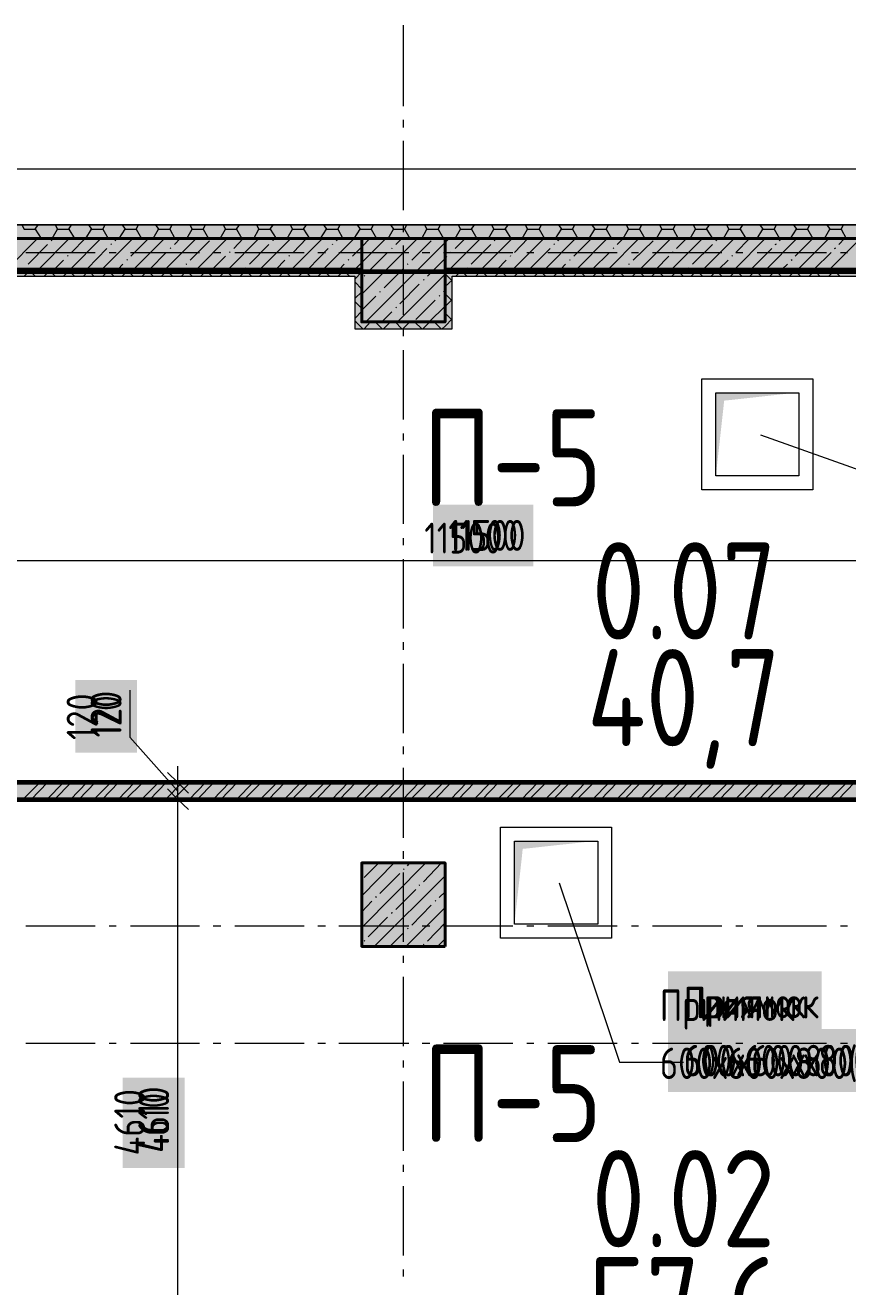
# Model space of a CAD drawing. Header units: millimetres. Extents: x -164500 to 426394, y -23753 to 102118.
# Drawn here: x -136722 to -130789, y 20125 to 29222 of the extents above; entities that cross this region are included whole.
import ezdxf

# ---------------------------------------------------------------- set-up
doc = ezdxf.new("R2010")
doc.units = ezdxf.units.MM
doc.layers.add('192 подвал стенки 0.2м гидроиз', color=6, linetype='Continuous', lineweight=60)
doc.layers.add('PDF _Геометрия', color=7, linetype='Continuous', true_color=0x1f1f1f)
doc.layers.add('PDF _Сплошная заливка', color=7, linetype='Continuous', true_color=0xffffff)
doc.layers.add('PDF _Текст', color=7, linetype='Continuous')
doc.styles.get("Standard").update_dxf_attribs({"font": 'ГОСТ тип А.ttf'})
doc.styles.add('СПДС', font='ГОСТ тип А.ttf', dxfattribs={"width": 0.9})
doc.linetypes.add('зигзаг', pattern='A,0.00254,-5.08,[131,ltypeshp.shx,S=5.08,R=0,X=-5.08,Y=0],-10.16,[131,ltypeshp.shx,S=5.08,R=180,X=5.08,Y=0],-5.08', length=20.32254)

msp = doc.modelspace()

# ---------------------------------------------------------------- hatches: boundary and pattern name
at = {"layer": 'PDF _Сплошная заливка', "linetype": 'зигзаг', "transparency": 33554559}
for points in [[(-131638.242, 26519.699), (-131180.717, 26570.535), (-131739.914, 26570.535), (-131739.914, 25977.447), (-131684.842, 26473.099), (-131680.605, 26515.462)], [(-132820.182, 23317.023), (-132629.546, 23338.205), (-133192.98, 23338.205), (-133192.98, 22745.117), (-133137.908, 23240.769), (-133133.671, 23283.132), (-133091.308, 23287.369), (-132862.545, 23312.787)]]:
    msp.add_hatch(color=7, dxfattribs=at).paths.add_polyline_path(points)
h = msp.add_hatch(color=256, dxfattribs=at)
h.paths.add_polyline_path([(-129401.453, 23638.985), (-129401.453, 23761.839), (-139145.042, 23761.839), (-139145.042, 23638.985)])
h.paths.add_polyline_path([(-127999.223, 23761.839), (-127999.223, 23638.985), (-127639.134, 23638.985), (-127639.134, 23761.839)])

# ---------------------------------------------------------------- linework, layer by layer
at = {"layer": '192 подвал стенки 0.2м гидроиз'}
for points in [[(-129401.453, 23761.839), (-138944.2, 23761.839), (-138944.2, 27445.724), (-127715.388, 27445.724), (-127715.388, 23761.839), (-128016.168, 23761.839)], [(-129731.887, 19046.789), (-139102.679, 19046.789), (-139102.679, 23638.985), (-129401.453, 23638.985)]]:
    msp.add_lwpolyline(points, dxfattribs=at)
at = {"layer": 'PDF _Геометрия', "color": 7, "lineweight": 9}
for points in [[(-133993.649, 28637.87), (-133993.649, 29222.486)], [(-133993.649, 28485.362), (-133993.649, 28540.434)], [(-133993.649, 27888.038), (-133993.649, 28387.926)], [(-117700.672, 24299.855), (-117700.672, 24702.307), (-122085.288, 24702.307), (-122085.288, 28184.582), (-156827.54, 28184.582), (-156827.54, -37.938), (-117700.672, -37.938), (-117700.672, 360.278)], [(-156378.487, 27782.129), (-142445.154, 27782.129), (-156378.487, 27782.129), (-156378.487, 27684.693), (-142445.154, 27684.693), (-122585.176, 27684.693), (-122585.176, 24202.419), (-114027.763, 24202.419), (-114027.763, 24299.855), (-114027.763, 27684.693), (-71189.858, 27684.693), (-71189.858, 24261.728)], [(-133993.649, 27731.293), (-133993.649, 27786.365)], [(-136717.618, 27583.021), (-136217.729, 27583.021)], [(-136116.057, 27583.021), (-136065.221, 27583.021)], [(-135963.549, 27583.021), (-135463.66, 27583.021)], [(-135366.224, 27583.021), (-135311.152, 27583.021)], [(-135209.479, 27583.021), (-134709.591, 27583.021)], [(-134612.155, 27583.021), (-134557.083, 27583.021)], [(-134459.647, 27583.021), (-133955.522, 27583.021)], [(-133993.649, 27133.968), (-133993.649, 27633.857)], [(-133858.086, 27583.021), (-133803.013, 27583.021)], [(-133705.578, 27583.021), (-133205.689, 27583.021)], [(-133104.017, 27583.021), (-133053.181, 27583.021)], [(-132951.508, 27583.021), (-132451.62, 27583.021)], [(-132349.948, 27583.021), (-132299.112, 27583.021)], [(-132197.439, 27583.021), (-131697.551, 27583.021)], [(-131595.879, 27583.021), (-131545.042, 27583.021)], [(-131443.37, 27583.021), (-130943.482, 27583.021)], [(-130841.809, 27583.021), (-130790.973, 27583.021)], [(-134294.429, 27464.403), (-134345.265, 27464.403), (-137446.269, 27464.403), (-137497.105, 27464.403), (-137497.105, 26884.024), (-138094.429, 26884.024), (-138094.429, 27464.403), (-138145.265, 27464.403), (-139098.443, 27464.403), (-139145.042, 27464.403)], [(-139145.042, 23761.839), (-139098.443, 23761.839), (-139098.443, 27413.567), (-138145.265, 27413.567), (-138145.265, 26884.024), (-138145.265, 26833.188), (-137497.105, 26833.188), (-137446.269, 26833.188), (-137446.269, 27413.567), (-134345.265, 27413.567), (-134345.265, 27083.132), (-134345.265, 27032.296), (-133692.869, 27032.296), (-133642.032, 27032.296), (-133642.032, 27413.567), (-130439.357, 27413.567), (-130439.357, 27083.132), (-130439.357, 27032.296), (-129791.196, 27032.296), (-129740.36, 27032.296), (-129740.36, 27413.567), (-127689.97, 27413.567), (-127689.97, 23761.839), (-127639.134, 23761.839)], [(-127639.134, 27464.403), (-127689.97, 27464.403), (-129740.36, 27464.403), (-129791.196, 27464.403), (-129791.196, 27083.132), (-130392.757, 27083.132), (-130392.757, 27464.403), (-130439.357, 27464.403), (-133642.032, 27464.403), (-133692.869, 27464.403), (-133692.869, 27083.132), (-134294.429, 27083.132)], [(-133993.649, 26981.46), (-133993.649, 27032.296)], [(-133993.649, 26379.899), (-133993.649, 26879.788)], [(-133993.649, 26227.391), (-133993.649, 26278.227)], [(-131417.952, 26269.754), (-130693.537, 26011.338), (-130227.54, 26011.338)], [(-133993.649, 25625.83), (-133993.649, 26125.719)], [(-133993.649, 25473.322), (-133993.649, 25524.158)], [(-139386.514, 25363.177), (-139145.042, 25363.177), (-127639.134, 25363.177), (-127520.516, 25363.177), (-122686.848, 25363.177)], [(-133993.649, 24871.761), (-133993.649, 25371.65)], [(-133993.649, 24719.253), (-133993.649, 24774.325)], [(-133993.649, 24117.692), (-133993.649, 24617.581)], [(-135967.785, 24426.945), (-135967.785, 24088.038), (-135620.405, 23698.294)], [(-133993.649, 23965.184), (-133993.649, 24020.256)], [(-135620.405, 18788.372), (-135620.405, 19025.607), (-135620.405, 23638.985), (-135620.405, 23880.457)], [(-133993.649, 23363.623), (-133993.649, 23867.748)], [(-135726.313, 23761.839), (-135620.405, 23761.839), (-135501.787, 23761.839)], [(-135726.313, 23638.985), (-135620.405, 23638.985), (-135501.787, 23638.985)], [(-133993.649, 23211.115), (-133993.649, 23266.187)], [(-133993.649, 22613.79), (-133993.649, 23113.679)], [(-132871.018, 23037.424), (-132434.675, 21745.34), (-131972.913, 21745.34)], [(-136717.618, 22728.171), (-136217.729, 22728.171)], [(-136116.057, 22728.171), (-136065.221, 22728.171)], [(-135963.549, 22728.171), (-135463.66, 22728.171)], [(-135366.224, 22728.171), (-135311.152, 22728.171)], [(-135209.479, 22728.171), (-134709.591, 22728.171)], [(-134612.155, 22728.171), (-134557.083, 22728.171)], [(-134459.647, 22728.171), (-133955.522, 22728.171)], [(-133858.086, 22728.171), (-133803.013, 22728.171)], [(-133705.578, 22728.171), (-133205.689, 22728.171)], [(-133104.017, 22728.171), (-133053.181, 22728.171)], [(-132951.508, 22728.171), (-132451.62, 22728.171)], [(-132349.948, 22728.171), (-132299.112, 22728.171)], [(-132197.439, 22728.171), (-131697.551, 22728.171)], [(-131595.879, 22728.171), (-131545.042, 22728.171)], [(-131443.37, 22728.171), (-130943.482, 22728.171)], [(-130841.809, 22728.171), (-130790.973, 22728.171)], [(-133993.649, 22461.282), (-133993.649, 22512.118)], [(-133993.649, 21859.721), (-133993.649, 22359.61)], [(-136717.618, 21880.903), (-136217.729, 21880.903)], [(-136116.057, 21880.903), (-136065.221, 21880.903)], [(-135963.549, 21880.903), (-135463.66, 21880.903)], [(-135366.224, 21880.903), (-135311.152, 21880.903)], [(-135209.479, 21880.903), (-134709.591, 21880.903)], [(-134612.155, 21880.903), (-134557.083, 21880.903)], [(-134459.647, 21880.903), (-133955.522, 21880.903)], [(-133858.086, 21880.903), (-133803.013, 21880.903)], [(-133705.578, 21880.903), (-133205.689, 21880.903)], [(-133104.017, 21880.903), (-133053.181, 21880.903)], [(-132951.508, 21880.903), (-132451.62, 21880.903)], [(-132349.948, 21880.903), (-132299.112, 21880.903)], [(-132197.439, 21880.903), (-131697.551, 21880.903)], [(-131595.879, 21880.903), (-131545.042, 21880.903)], [(-131443.37, 21880.903), (-130943.482, 21880.903)], [(-130841.809, 21880.903), (-130790.973, 21880.903)], [(-133993.649, 21707.213), (-133993.649, 21758.049)], [(-133993.649, 21105.652), (-133993.649, 21605.54)], [(-133993.649, 20953.144), (-133993.649, 21003.98)], [(-133993.649, 20351.583), (-133993.649, 20851.471)], [(-133993.649, 20199.074), (-133993.649, 20249.911)]]:
    msp.add_lwpolyline(points, dxfattribs=at)
for points in [[(-122483.504, 27684.693), (-122483.504, 24202.419), (-122483.504, 27684.693), (-122483.504, 27782.129), (-142445.154, 27782.129), (-122483.504, 27782.129)], [(-131040.918, 25871.538), (-131841.586, 25871.538), (-131841.586, 26672.207), (-131040.918, 26672.207)], [(-131142.59, 25973.21), (-131739.914, 25973.21), (-131739.914, 26570.535), (-131142.59, 26570.535)], [(-132493.983, 22639.208), (-133294.652, 22639.208), (-133294.652, 23439.877), (-132493.983, 23439.877)], [(-132591.419, 22740.88), (-133192.98, 22740.88), (-133192.98, 23338.205), (-132591.419, 23338.205)]]:
    msp.add_lwpolyline(points, close=True, dxfattribs=at)
at = {"layer": 'PDF _Геометрия', "color": 251, "lineweight": 9, "true_color": 0x4a4a4a}
for points in [[(-136747.272, 27782.129), (-136730.327, 27752.475), (-136649.836, 27752.475), (-136607.473, 27684.693)], [(-136649.836, 27752.475), (-136628.654, 27782.129)], [(-136526.982, 27684.693), (-136488.855, 27752.475)], [(-136505.801, 27782.129), (-136488.855, 27752.475), (-136408.365, 27752.475), (-136366.001, 27684.693)], [(-136408.365, 27752.475), (-136387.183, 27782.129)], [(-136285.511, 27684.693), (-136243.147, 27752.475)], [(-136264.329, 27782.129), (-136243.147, 27752.475), (-136162.657, 27752.475), (-136124.53, 27684.693)], [(-136162.657, 27752.475), (-136145.711, 27782.129)], [(-136044.039, 27684.693), (-136001.676, 27752.475)], [(-136022.857, 27782.129), (-136001.676, 27752.475), (-135921.185, 27752.475), (-135883.058, 27684.693)], [(-135921.185, 27752.475), (-135904.24, 27782.129)], [(-135798.331, 27684.693), (-135760.204, 27752.475)], [(-135781.386, 27782.129), (-135760.204, 27752.475), (-135679.714, 27752.475), (-135641.586, 27684.693)], [(-135679.714, 27752.475), (-135662.768, 27782.129)], [(-135556.86, 27684.693), (-135518.733, 27752.475)], [(-135535.678, 27782.129), (-135518.733, 27752.475), (-135438.242, 27752.475), (-135400.115, 27684.693)], [(-135438.242, 27752.475), (-135421.297, 27782.129)], [(-135315.388, 27684.693), (-135277.261, 27752.475)], [(-135294.206, 27782.129), (-135277.261, 27752.475), (-135196.77, 27752.475), (-135158.643, 27684.693)], [(-135196.77, 27752.475), (-135175.589, 27782.129)], [(-135073.916, 27684.693), (-135035.789, 27752.475)], [(-135052.735, 27782.129), (-135035.789, 27752.475), (-134955.299, 27752.475), (-134912.935, 27684.693)], [(-134955.299, 27752.475), (-134934.117, 27782.129)], [(-134832.445, 27684.693), (-134794.318, 27752.475)], [(-134811.263, 27782.129), (-134794.318, 27752.475), (-134713.827, 27752.475), (-134671.464, 27684.693)], [(-134713.827, 27752.475), (-134692.646, 27782.129)], [(-134590.973, 27684.693), (-134548.61, 27752.475)], [(-134569.792, 27782.129), (-134548.61, 27752.475), (-134468.119, 27752.475), (-134429.992, 27684.693)], [(-134468.119, 27752.475), (-134451.174, 27782.129)], [(-134349.502, 27684.693), (-134307.138, 27752.475)], [(-134328.32, 27782.129), (-134307.138, 27752.475), (-134226.648, 27752.475), (-134188.521, 27684.693)], [(-134226.648, 27752.475), (-134209.702, 27782.129)], [(-134103.794, 27684.693), (-134065.667, 27752.475)], [(-134086.848, 27782.129), (-134065.667, 27752.475), (-133985.176, 27752.475), (-133947.049, 27684.693)], [(-133985.176, 27752.475), (-133968.231, 27782.129)], [(-133862.322, 27684.693), (-133824.195, 27752.475)], [(-133841.141, 27782.129), (-133824.195, 27752.475), (-133743.705, 27752.475), (-133705.578, 27684.693)], [(-133743.705, 27752.475), (-133726.759, 27782.129)], [(-133620.851, 27684.693), (-133582.724, 27752.475)], [(-133599.669, 27782.129), (-133582.724, 27752.475), (-133502.233, 27752.475), (-133464.106, 27684.693)], [(-133502.233, 27752.475), (-133481.051, 27782.129)], [(-133379.379, 27684.693), (-133341.252, 27752.475)], [(-133358.197, 27782.129), (-133341.252, 27752.475), (-133260.762, 27752.475), (-133218.398, 27684.693)], [(-133260.762, 27752.475), (-133239.58, 27782.129)], [(-133137.908, 27684.693), (-133099.78, 27752.475)], [(-133116.726, 27782.129), (-133099.78, 27752.475), (-133015.054, 27752.475), (-132976.926, 27684.693)], [(-133015.054, 27752.475), (-132998.108, 27782.129)], [(-132896.436, 27684.693), (-132854.073, 27752.475)], [(-132875.254, 27782.129), (-132854.073, 27752.475), (-132773.582, 27752.475), (-132735.455, 27684.693)], [(-132773.582, 27752.475), (-132756.637, 27782.129)], [(-132654.964, 27684.693), (-132612.601, 27752.475)], [(-132633.783, 27782.129), (-132612.601, 27752.475), (-132532.11, 27752.475), (-132493.983, 27684.693)], [(-132532.11, 27752.475), (-132515.165, 27782.129)], [(-132409.256, 27684.693), (-132371.129, 27752.475)], [(-132388.075, 27782.129), (-132371.129, 27752.475), (-132290.639, 27752.475), (-132252.512, 27684.693)], [(-132290.639, 27752.475), (-132273.693, 27782.129)], [(-132167.785, 27684.693), (-132129.658, 27752.475)], [(-132146.603, 27782.129), (-132129.658, 27752.475), (-132049.167, 27752.475), (-132011.04, 27684.693)], [(-132049.167, 27752.475), (-132032.222, 27782.129)], [(-131926.313, 27684.693), (-131888.186, 27752.475)], [(-131905.132, 27782.129), (-131888.186, 27752.475), (-131807.696, 27752.475), (-131765.332, 27684.693)], [(-131807.696, 27752.475), (-131786.514, 27782.129)], [(-131684.842, 27684.693), (-131646.715, 27752.475)], [(-131663.66, 27782.129), (-131646.715, 27752.475), (-131566.224, 27752.475), (-131523.861, 27684.693)], [(-131566.224, 27752.475), (-131545.042, 27782.129)], [(-131443.37, 27684.693), (-131401.007, 27752.475)], [(-131422.188, 27782.129), (-131401.007, 27752.475), (-131320.516, 27752.475), (-131282.389, 27684.693)], [(-131320.516, 27752.475), (-131303.571, 27782.129)], [(-131201.899, 27684.693), (-131159.535, 27752.475)], [(-131180.717, 27782.129), (-131159.535, 27752.475), (-131079.045, 27752.475), (-131040.918, 27684.693)], [(-131079.045, 27752.475), (-131062.099, 27782.129)], [(-130956.191, 27684.693), (-130918.064, 27752.475)], [(-130939.245, 27782.129), (-130918.064, 27752.475), (-130837.573, 27752.475), (-130799.446, 27684.693)], [(-130837.573, 27752.475), (-130820.628, 27782.129)], [(-136607.473, 27680.457), (-136526.982, 27680.457)], [(-136366.001, 27680.457), (-136285.511, 27680.457)], [(-136124.53, 27680.457), (-136044.039, 27680.457)], [(-135883.058, 27680.457), (-135802.568, 27680.457)], [(-135641.586, 27680.457), (-135561.096, 27680.457)], [(-135395.879, 27680.457), (-135315.388, 27680.457)], [(-135154.407, 27680.457), (-135073.916, 27680.457)], [(-134912.935, 27680.457), (-134832.445, 27680.457)], [(-134671.464, 27680.457), (-134590.973, 27680.457)], [(-134429.992, 27680.457), (-134349.502, 27680.457)], [(-133692.869, 27680.457), (-133620.851, 27680.457)], [(-133459.87, 27680.457), (-133379.379, 27680.457)], [(-133218.398, 27680.457), (-133137.908, 27680.457)], [(-132976.926, 27680.457), (-132896.436, 27680.457)], [(-132735.455, 27680.457), (-132654.964, 27680.457)], [(-132493.983, 27680.457), (-132413.493, 27680.457)], [(-132252.512, 27680.457), (-132167.785, 27680.457)], [(-132006.804, 27680.457), (-131926.313, 27680.457)], [(-131765.332, 27680.457), (-131684.842, 27680.457)], [(-131523.861, 27680.457), (-131443.37, 27680.457)], [(-131282.389, 27680.457), (-131201.899, 27680.457)], [(-131040.918, 27680.457), (-130960.427, 27680.457)], [(-130799.446, 27680.457), (-130718.955, 27680.457)], [(-136730.327, 27413.567), (-136679.491, 27464.403)], [(-136649.836, 27413.567), (-136700.672, 27464.403)], [(-136586.291, 27413.567), (-136535.455, 27464.403)], [(-136505.801, 27413.567), (-136556.637, 27464.403)], [(-136446.492, 27413.567), (-136395.656, 27464.403)], [(-136366.001, 27413.567), (-136416.837, 27464.403)], [(-136302.456, 27413.567), (-136255.856, 27464.403)], [(-136226.202, 27413.567), (-136272.802, 27464.403)], [(-136162.657, 27413.567), (-136111.821, 27464.403)], [(-136082.166, 27413.567), (-136133.002, 27464.403)], [(-136022.857, 27413.567), (-135972.021, 27464.403)], [(-135942.367, 27413.567), (-135993.203, 27464.403)], [(-135878.822, 27413.567), (-135827.986, 27464.403)], [(-135798.331, 27413.567), (-135849.167, 27464.403)], [(-135739.022, 27413.567), (-135688.186, 27464.403)], [(-135658.532, 27413.567), (-135709.368, 27464.403)], [(-135594.987, 27413.567), (-135548.387, 27464.403)], [(-135518.733, 27413.567), (-135565.332, 27464.403)], [(-135455.187, 27413.567), (-135404.351, 27464.403)], [(-135374.697, 27413.567), (-135425.533, 27464.403)], [(-135315.388, 27413.567), (-135264.552, 27464.403)], [(-135234.898, 27413.567), (-135285.734, 27464.403)], [(-135171.352, 27413.567), (-135120.516, 27464.403)], [(-135090.862, 27413.567), (-135141.698, 27464.403)], [(-135031.553, 27413.567), (-134980.717, 27464.403)], [(-134951.063, 27413.567), (-135001.899, 27464.403)], [(-134887.517, 27413.567), (-134840.918, 27464.403)], [(-134811.263, 27413.567), (-134857.863, 27464.403)], [(-134747.718, 27413.567), (-134696.882, 27464.403)], [(-134667.228, 27413.567), (-134718.064, 27464.403)], [(-134607.919, 27413.567), (-134557.083, 27464.403)], [(-134527.428, 27413.567), (-134574.028, 27464.403)], [(-134463.883, 27413.567), (-134413.047, 27464.403)], [(-134383.392, 27413.567), (-134434.229, 27464.403)], [(-134345.265, 27392.385), (-134294.429, 27443.222)], [(-133642.032, 27379.676), (-133692.869, 27430.513)], [(-133692.869, 27337.313), (-133642.032, 27383.913)], [(-133616.614, 27413.567), (-133565.778, 27464.403)], [(-133536.124, 27413.567), (-133586.96, 27464.403)], [(-133472.579, 27413.567), (-133425.979, 27464.403)], [(-133392.088, 27413.567), (-133442.924, 27464.403)], [(-133332.779, 27413.567), (-133281.943, 27464.403)], [(-133252.289, 27413.567), (-133303.125, 27464.403)], [(-133192.98, 27413.567), (-133142.144, 27464.403)], [(-133112.489, 27413.567), (-133159.089, 27464.403)], [(-133048.944, 27413.567), (-132998.108, 27464.403)], [(-132968.454, 27413.567), (-133019.29, 27464.403)], [(-132909.145, 27413.567), (-132858.309, 27464.403)], [(-132828.654, 27413.567), (-132879.491, 27464.403)], [(-132765.109, 27413.567), (-132718.51, 27464.403)], [(-132684.619, 27413.567), (-132735.455, 27464.403)], [(-132625.31, 27413.567), (-132574.474, 27464.403)], [(-132544.819, 27413.567), (-132595.656, 27464.403)], [(-132485.511, 27413.567), (-132434.675, 27464.403)], [(-132405.02, 27413.567), (-132451.62, 27464.403)], [(-132341.475, 27413.567), (-132290.639, 27464.403)], [(-132260.984, 27413.567), (-132311.821, 27464.403)], [(-132201.676, 27413.567), (-132150.84, 27464.403)], [(-132121.185, 27413.567), (-132172.021, 27464.403)], [(-132057.64, 27413.567), (-132006.804, 27464.403)], [(-131977.149, 27413.567), (-132027.986, 27464.403)], [(-131917.841, 27413.567), (-131867.005, 27464.403)], [(-131837.35, 27413.567), (-131888.186, 27464.403)], [(-131773.805, 27413.567), (-131727.205, 27464.403)], [(-131697.551, 27413.567), (-131744.151, 27464.403)], [(-131634.006, 27413.567), (-131583.17, 27464.403)], [(-131553.515, 27413.567), (-131604.351, 27464.403)], [(-131494.206, 27413.567), (-131443.37, 27464.403)], [(-131413.716, 27413.567), (-131464.552, 27464.403)], [(-131350.171, 27413.567), (-131299.335, 27464.403)], [(-131269.68, 27413.567), (-131320.516, 27464.403)], [(-131210.371, 27413.567), (-131159.535, 27464.403)], [(-131129.881, 27413.567), (-131180.717, 27464.403)], [(-131066.336, 27413.567), (-131019.736, 27464.403)], [(-130990.081, 27413.567), (-131036.681, 27464.403)], [(-130926.536, 27413.567), (-130875.7, 27464.403)], [(-130846.046, 27413.567), (-130896.882, 27464.403)], [(-134294.429, 27320.368), (-134345.265, 27371.204)], [(-134345.265, 27252.586), (-134294.429, 27299.186)], [(-134294.429, 27180.568), (-134345.265, 27231.404)], [(-133642.032, 27235.641), (-133692.869, 27286.477)], [(-133692.869, 27193.277), (-133642.032, 27244.113)], [(-134345.265, 27108.55), (-134294.429, 27159.387)], [(-133642.032, 27095.841), (-133692.869, 27146.678)], [(-134285.957, 27032.296), (-134336.793, 27083.132), (-134345.265, 27087.369)], [(-134277.484, 27032.296), (-134230.884, 27083.132)], [(-134146.157, 27032.296), (-134196.993, 27083.132)], [(-134137.685, 27032.296), (-134086.848, 27083.132)], [(-134006.358, 27032.296), (-134052.958, 27083.132)], [(-133997.885, 27032.296), (-133947.049, 27083.132)], [(-133862.322, 27032.296), (-133913.158, 27083.132)], [(-133853.85, 27032.296), (-133803.013, 27083.132)], [(-133722.523, 27032.296), (-133773.359, 27083.132)], [(-133714.05, 27032.296), (-133692.869, 27053.478), (-133642.032, 27104.314)]]:
    msp.add_lwpolyline(points, dxfattribs=at)
at = {"layer": 'PDF _Геометрия', "color": 7, "lineweight": 40}
for points in [[(-137497.105, 27464.403), (-134294.429, 27464.403), (-134294.429, 27684.693), (-137497.105, 27684.693)], [(-133692.869, 27684.693), (-134294.429, 27684.693), (-134294.429, 27083.132), (-133692.869, 27083.132)], [(-133692.869, 27464.403), (-130392.757, 27464.403), (-130392.757, 27684.693), (-133692.869, 27684.693)], [(-133692.869, 22579.899), (-133692.869, 23181.46), (-134294.429, 23181.46), (-134294.429, 22579.899)]]:
    msp.add_lwpolyline(points, close=True, dxfattribs=at)
at = {"layer": 'PDF _Геометрия', "lineweight": 9}
for points in [[(-136853.181, 27464.403), (-136632.891, 27684.693)], [(-136624.418, 27464.403), (-136404.128, 27684.693)], [(-136531.219, 27667.748), (-136526.982, 27676.22)], [(-136395.656, 27464.403), (-136175.366, 27684.693)], [(-136387.183, 27583.021), (-136289.747, 27684.693)], [(-136166.893, 27464.403), (-135946.603, 27684.693)], [(-136073.693, 27667.748), (-136060.984, 27684.693)], [(-135959.312, 27557.603), (-135832.222, 27684.693)], [(-135938.131, 27464.403), (-135717.841, 27684.693)], [(-135709.368, 27464.403), (-135489.078, 27684.693)], [(-135645.823, 27642.33), (-135603.459, 27684.693)], [(-135531.442, 27527.948), (-135391.642, 27667.748)], [(-135484.842, 27464.403), (-135264.552, 27684.693)], [(-135256.079, 27464.403), (-135035.789, 27684.693)], [(-135217.952, 27612.675), (-135150.171, 27684.693)], [(-135027.317, 27464.403), (-134807.027, 27684.693)], [(-134934.117, 27667.748), (-134929.881, 27676.22)], [(-134798.554, 27464.403), (-134578.264, 27684.693)], [(-134790.081, 27583.021), (-134692.646, 27684.693)], [(-134569.792, 27464.403), (-134349.502, 27684.693)], [(-134476.592, 27667.748), (-134463.883, 27684.693)], [(-134362.211, 27557.603), (-134294.429, 27625.384), (-134235.12, 27684.693)], [(-134341.029, 27464.403), (-134294.429, 27511.003), (-134120.739, 27684.693)], [(-134294.429, 27282.241), (-133891.977, 27684.693)], [(-134264.775, 27083.132), (-133692.869, 27655.039), (-133663.214, 27684.693)], [(-134048.721, 27642.33), (-134006.358, 27684.693)], [(-133934.34, 27527.948), (-133794.541, 27667.748)], [(-133658.978, 27464.403), (-133438.688, 27684.693)], [(-133620.851, 27612.675), (-133548.833, 27684.693)], [(-133430.215, 27464.403), (-133209.925, 27684.693)], [(-133337.016, 27667.748), (-133332.779, 27676.22)], [(-133201.453, 27464.403), (-132981.163, 27684.693)], [(-133192.98, 27583.021), (-133095.544, 27684.693)], [(-132972.69, 27464.403), (-132752.4, 27684.693)], [(-132879.491, 27667.748), (-132866.782, 27684.693)], [(-132765.109, 27557.603), (-132638.019, 27684.693)], [(-132743.928, 27464.403), (-132523.638, 27684.693)], [(-132515.165, 27464.403), (-132294.875, 27684.693)], [(-132451.62, 27642.33), (-132409.256, 27684.693)], [(-132337.239, 27527.948), (-132193.203, 27667.748)], [(-132286.403, 27464.403), (-132066.113, 27684.693)], [(-132057.64, 27464.403), (-131837.35, 27684.693)], [(-132023.749, 27612.675), (-131951.731, 27684.693)], [(-131828.877, 27464.403), (-131608.588, 27684.693)], [(-131739.914, 27667.748), (-131731.442, 27676.22)], [(-131604.351, 27464.403), (-131384.061, 27684.693)], [(-131595.879, 27583.021), (-131498.443, 27684.693)], [(-131375.589, 27464.403), (-131155.299, 27684.693)], [(-131282.389, 27667.748), (-131269.68, 27684.693)], [(-131168.008, 27557.603), (-131040.918, 27684.693)], [(-131146.826, 27464.403), (-130926.536, 27684.693)], [(-130918.064, 27464.403), (-130697.774, 27684.693)], [(-130854.518, 27642.33), (-130812.155, 27684.693)], [(-136700.672, 27498.294), (-136560.873, 27642.33)], [(-136272.802, 27468.64), (-136133.002, 27612.675)], [(-136103.348, 27642.33), (-136099.112, 27646.566)], [(-135823.749, 27464.403), (-135705.132, 27583.021)], [(-135675.477, 27612.675), (-135671.241, 27616.912)], [(-135247.607, 27583.021), (-135243.37, 27587.257)], [(-135103.571, 27498.294), (-134963.772, 27642.33)], [(-134675.7, 27468.64), (-134535.901, 27612.675)], [(-134506.246, 27642.33), (-134502.01, 27646.566)], [(-134247.83, 27443.222), (-134108.03, 27583.021)], [(-134078.376, 27612.675), (-134074.139, 27616.912)], [(-133650.505, 27583.021), (-133646.269, 27587.257)], [(-133506.469, 27498.294), (-133362.434, 27642.33)], [(-133078.599, 27468.64), (-132934.563, 27612.675)], [(-132909.145, 27642.33), (-132904.909, 27646.566)], [(-132629.546, 27464.403), (-132506.692, 27583.021)], [(-132481.274, 27612.675), (-132477.038, 27616.912)], [(-132053.404, 27583.021), (-132049.167, 27587.257)], [(-131909.368, 27498.294), (-131765.332, 27642.33)], [(-131481.497, 27468.64), (-131337.462, 27612.675)], [(-131312.044, 27642.33), (-131303.571, 27646.566)], [(-131032.445, 27464.403), (-130909.591, 27583.021)], [(-130884.173, 27612.675), (-130875.7, 27616.912)], [(-136510.037, 27464.403), (-136446.492, 27527.948)], [(-136416.837, 27557.603), (-136412.601, 27561.839)], [(-136052.512, 27464.403), (-136018.621, 27498.294)], [(-135988.967, 27527.948), (-135984.73, 27532.185)], [(-135561.096, 27498.294), (-135556.86, 27502.53)], [(-135370.461, 27464.403), (-135277.261, 27557.603)], [(-134912.935, 27464.403), (-134849.39, 27527.948)], [(-134819.736, 27557.603), (-134815.5, 27561.839)], [(-134455.41, 27464.403), (-134421.52, 27498.294)], [(-134391.865, 27527.948), (-134387.629, 27532.185)], [(-133963.995, 27498.294), (-133959.758, 27502.53)], [(-133819.959, 27413.567), (-133692.869, 27540.657), (-133680.159, 27557.603)], [(-133315.834, 27464.403), (-133252.289, 27527.948)], [(-133222.634, 27557.603), (-133218.398, 27561.839)], [(-132858.309, 27464.403), (-132824.418, 27498.294)], [(-132794.764, 27527.948), (-132790.527, 27532.185)], [(-132366.893, 27498.294), (-132362.657, 27502.53)], [(-132172.021, 27464.403), (-132078.822, 27557.603)], [(-131718.733, 27464.403), (-131650.951, 27527.948)], [(-131625.533, 27557.603), (-131621.297, 27561.839)], [(-131261.207, 27464.403), (-131223.08, 27498.294)], [(-131197.662, 27527.948), (-131189.19, 27532.185)], [(-135594.987, 27464.403), (-135590.75, 27468.64)], [(-135133.225, 27468.64), (-135128.989, 27472.876)], [(-134277.484, 27413.567), (-134273.248, 27417.804)], [(-134133.448, 27328.84), (-133993.649, 27468.64)], [(-134036.012, 27083.132), (-133692.869, 27426.276)], [(-133849.613, 27383.913), (-133845.377, 27388.149)], [(-133536.124, 27468.64), (-133531.887, 27472.876)], [(-132400.784, 27464.403), (-132392.311, 27468.64)], [(-131939.022, 27468.64), (-131934.786, 27472.876)], [(-130803.682, 27464.403), (-130795.21, 27468.64)], [(-134163.103, 27299.186), (-134158.866, 27303.422)], [(-134019.067, 27214.459), (-133879.268, 27354.258)], [(-133705.578, 27299.186), (-133692.869, 27311.895)], [(-134294.429, 27167.859), (-134192.757, 27269.531)], [(-133904.686, 27100.078), (-133764.886, 27239.877)], [(-133735.232, 27269.531), (-133730.996, 27273.768)], [(-134150.394, 27083.132), (-134078.376, 27155.15)], [(-134048.721, 27184.805), (-134044.485, 27189.041)], [(-133807.25, 27083.132), (-133692.869, 27197.514)], [(-133692.869, 27083.132), (-133692.869, 27083.132)], [(-134294.429, 23172.987), (-134285.957, 23181.46)], [(-134294.429, 22944.225), (-134061.43, 23181.46)], [(-134294.429, 22715.462), (-133832.668, 23181.46)], [(-134277.484, 23075.552), (-134171.575, 23181.46)], [(-133993.649, 23134.86), (-133989.413, 23139.097)], [(-133963.995, 23160.278), (-133947.049, 23181.46)], [(-133849.613, 23045.897), (-133718.287, 23181.46)], [(-134205.466, 22579.899), (-133692.869, 23088.261)], [(-134163.103, 22961.17), (-134019.067, 23105.206)], [(-133879.268, 23020.479), (-133875.031, 23024.715)], [(-134192.757, 22931.516), (-134188.521, 22939.989)], [(-134048.721, 22846.789), (-133904.686, 22990.825)], [(-133735.232, 22931.516), (-133692.869, 22973.879)], [(-134294.429, 22829.844), (-134222.411, 22906.098)], [(-133976.704, 22579.899), (-133692.869, 22859.498)], [(-133934.34, 22732.408), (-133794.541, 22876.443)], [(-133764.886, 22906.098), (-133760.65, 22910.334)], [(-134247.83, 22647.681), (-134108.03, 22791.717)], [(-134078.376, 22817.135), (-134074.139, 22825.607)], [(-133819.959, 22618.026), (-133692.869, 22749.353)], [(-134091.085, 22579.899), (-133993.649, 22677.335)], [(-133963.995, 22706.99), (-133959.758, 22711.226)], [(-134277.484, 22618.026), (-134273.248, 22622.263)], [(-133849.613, 22592.608), (-133845.377, 22596.845)], [(-133747.941, 22579.899), (-133692.869, 22634.972)]]:
    msp.add_lwpolyline(points, dxfattribs=at)
at = {"layer": 'PDF _Геометрия', "color": 16, "lineweight": 9, "true_color": 0x800000}
msp.add_lwpolyline([(-139145.042, 23638.985), (-129401.453, 23638.985), (-129401.453, 23761.839), (-139145.042, 23761.839), (-139145.042, 27464.403), (-139267.896, 27464.403), (-139267.896, 18906.99), (-139145.042, 18906.99), (-138094.429, 18906.99), (-138094.429, 19025.607), (-139145.042, 19025.607), (-139145.042, 19076.443)], close=True, dxfattribs=at)
at = {"layer": 'PDF _Геометрия', "color": 15, "lineweight": 9, "true_color": 0xa54a4a}
for points in [[(-136738.799, 23638.985), (-136615.945, 23761.839)], [(-136679.491, 23638.985), (-136560.873, 23761.839)], [(-136565.109, 23638.985), (-136446.492, 23761.839)], [(-136510.037, 23638.985), (-136391.419, 23761.839)], [(-136395.656, 23638.985), (-136277.038, 23761.839)], [(-136336.347, 23638.985), (-136217.729, 23761.839)], [(-136226.202, 23638.985), (-136103.348, 23761.839)], [(-136166.893, 23638.985), (-136048.275, 23761.839)], [(-136052.512, 23638.985), (-135933.894, 23761.839)], [(-135997.439, 23638.985), (-135874.585, 23761.839)], [(-135883.058, 23638.985), (-135760.204, 23761.839)], [(-135823.749, 23638.985), (-135705.132, 23761.839)], [(-135709.368, 23638.985), (-135590.75, 23761.839)], [(-135654.296, 23638.985), (-135531.442, 23761.839)], [(-135539.914, 23638.985), (-135421.297, 23761.839)], [(-135480.605, 23638.985), (-135361.988, 23761.839)], [(-135366.224, 23638.985), (-135247.607, 23761.839)], [(-135311.152, 23638.985), (-135192.534, 23761.839)], [(-135196.77, 23638.985), (-135078.153, 23761.839)], [(-135141.698, 23638.985), (-135018.844, 23761.839)], [(-135027.317, 23638.985), (-134904.463, 23761.839)], [(-134968.008, 23638.985), (-134849.39, 23761.839)], [(-134853.627, 23638.985), (-134735.009, 23761.839)], [(-134798.554, 23638.985), (-134675.7, 23761.839)], [(-134684.173, 23638.985), (-134561.319, 23761.839)], [(-134624.864, 23638.985), (-134506.246, 23761.839)], [(-134510.483, 23638.985), (-134391.865, 23761.839)], [(-134455.41, 23638.985), (-134336.793, 23761.839)], [(-134341.029, 23638.985), (-134222.411, 23761.839)], [(-134285.957, 23638.985), (-134163.103, 23761.839)], [(-134171.575, 23638.985), (-134048.721, 23761.839)], [(-134112.267, 23638.985), (-133993.649, 23761.839)], [(-133997.885, 23638.985), (-133879.268, 23761.839)], [(-133942.813, 23638.985), (-133819.959, 23761.839)], [(-133828.432, 23638.985), (-133705.578, 23761.839)], [(-133769.123, 23638.985), (-133650.505, 23761.839)], [(-133654.741, 23638.985), (-133536.124, 23761.839)], [(-133599.669, 23638.985), (-133481.051, 23761.839)], [(-133485.288, 23638.985), (-133366.67, 23761.839)], [(-133425.979, 23638.985), (-133307.361, 23761.839)], [(-133315.834, 23638.985), (-133192.98, 23761.839)], [(-133256.525, 23638.985), (-133137.908, 23761.839)], [(-133142.144, 23638.985), (-133023.526, 23761.839)], [(-133087.071, 23638.985), (-132964.217, 23761.839)], [(-132972.69, 23638.985), (-132849.836, 23761.839)], [(-132913.381, 23638.985), (-132794.764, 23761.839)], [(-132799, 23638.985), (-132680.382, 23761.839)], [(-132743.928, 23638.985), (-132621.074, 23761.839)], [(-132629.546, 23638.985), (-132510.929, 23761.839)], [(-132570.238, 23638.985), (-132451.62, 23761.839)], [(-132455.856, 23638.985), (-132337.239, 23761.839)], [(-132400.784, 23638.985), (-132282.166, 23761.839)], [(-132286.403, 23638.985), (-132167.785, 23761.839)], [(-132231.33, 23638.985), (-132108.476, 23761.839)], [(-132116.949, 23638.985), (-131994.095, 23761.839)], [(-132057.64, 23638.985), (-131939.022, 23761.839)], [(-131943.259, 23638.985), (-131824.641, 23761.839)], [(-131888.186, 23638.985), (-131765.332, 23761.839)], [(-131773.805, 23638.985), (-131650.951, 23761.839)], [(-131714.496, 23638.985), (-131595.879, 23761.839)], [(-131600.115, 23638.985), (-131481.497, 23761.839)], [(-131545.042, 23638.985), (-131426.425, 23761.839)], [(-131430.661, 23638.985), (-131312.044, 23761.839)], [(-131375.589, 23638.985), (-131252.735, 23761.839)], [(-131261.207, 23638.985), (-131138.353, 23761.839)], [(-131201.899, 23638.985), (-131083.281, 23761.839)], [(-131087.517, 23638.985), (-130968.9, 23761.839)], [(-131032.445, 23638.985), (-130909.591, 23761.839)], [(-130918.064, 23638.985), (-130795.21, 23761.839)], [(-130858.755, 23638.985), (-130740.137, 23761.839)]]:
    msp.add_lwpolyline(points, dxfattribs=at)
at = {"layer": 'PDF _Геометрия', "color": 7, "lineweight": 18}
for points in [[(-135696.659, 23833.857), (-135620.405, 23761.839), (-135544.151, 23685.585)], [(-135696.659, 23715.239), (-135620.405, 23638.985), (-135544.151, 23566.967)]]:
    msp.add_lwpolyline(points, dxfattribs=at)
at = {"layer": 'PDF _Сплошная заливка', "linetype": 'зигзаг', "lineweight": 5, "transparency": 33554559}
for points in [[(-142445.154, 27782.129), (-142445.154, 27684.693), (-122483.504, 27782.129), (-122483.504, 27684.693)], [(-137497.105, 27684.693), (-137497.105, 27464.403), (-134294.429, 27684.693), (-134294.429, 27464.403)], [(-134294.429, 27684.693), (-134294.429, 27083.132), (-133692.869, 27684.693), (-133692.869, 27083.132)], [(-133692.869, 27684.693), (-133692.869, 27464.403), (-130392.757, 27684.693), (-130392.757, 27464.403)], [(-137446.269, 27464.403), (-137446.269, 27413.567), (-134345.265, 27464.403), (-134345.265, 27413.567)], [(-134345.265, 27464.403), (-134345.265, 27083.132), (-134294.429, 27464.403), (-134294.429, 27083.132)], [(-133692.869, 27464.403), (-133692.869, 27032.296), (-133642.032, 27464.403), (-133642.032, 27032.296)], [(-133642.032, 27464.403), (-133642.032, 27413.567), (-130439.357, 27464.403), (-130439.357, 27413.567)], [(-134345.265, 27083.132), (-134345.265, 27032.296), (-133692.869, 27083.132), (-133692.869, 27032.296)], [(-134294.429, 23181.46), (-134294.429, 22579.899), (-133692.869, 23181.46), (-133692.869, 22579.899)]]:
    msp.add_solid(points, dxfattribs=at)

# ---------------------------------------------------------------- texts
at = {"char_height": 700, "attachment_point": 4}
for s, insert in [('П-5', (-133854.49, 26103.765)), ('0.07', (-132636.107, 25143.445)), ('40,7', (-132669.949, 24291.875)), ('П-5', (-133854.49, 21518.524)), ('0.02', (-132636.107, 20760.659)), ('57,6', (-132657.259, 19909.088))]:
    msp.add_mtext(s, dxfattribs=dict(at, insert=insert))
at = {"linetype": 'зигзаг', "attachment_point": 4, "style": 'СПДС', "bg_fill": 1, "box_fill_scale": 1.5, "bg_fill_color": 7, "bg_fill_true_color": 16777215, "bg_fill_transparency": 0}
for s, insert, char_height in [('11500', (-133669.864, 25543.372), 222.8704), ('Приямок', (-131971.026, 22143.238), 226.8403), ('600х600х800(h)', (-131971.026, 21745.005), 226.84032)]:
    msp.add_mtext(s, dxfattribs=dict(at, insert=insert, char_height=char_height))
at = {"linetype": 'зигзаг', "char_height": 222.8704, "attachment_point": 4, "rotation": 90, "style": 'СПДС', "bg_fill": 1, "box_fill_scale": 1.5, "bg_fill_color": 7, "bg_fill_true_color": 16777215, "bg_fill_transparency": 0}
for s, insert in [('120', (-136138.333, 24087.435)), ('4610', (-135795.177, 21092.219))]:
    msp.add_mtext(s, dxfattribs=dict(at, insert=insert))
at = {"layer": 'PDF _Текст', "linetype": 'зигзаг', "attachment_point": 4}
for s, insert, char_height in [('11500', (-133669.864, 25543.372), 222.8704), ('11500', (-133843.305, 25524.22), 222.8704), ('Приямок', (-131971.026, 22143.238), 226.8403), ('Приямок', (-132144.467, 22124.086), 226.8403), ('600х600х800(h)', (-132144.467, 21725.853), 226.84032), ('600х600х800(h)', (-131971.026, 21745.005), 226.84032)]:
    msp.add_mtext(s, dxfattribs=dict(at, insert=insert, char_height=char_height))
at = {"layer": 'PDF _Текст', "linetype": 'зигзаг', "char_height": 222.8704, "attachment_point": 4, "rotation": 90}
for s, insert in [('120', (-136311.775, 24068.283)), ('120', (-136138.333, 24087.435)), ('4610', (-135968.618, 21073.067)), ('4610', (-135795.177, 21092.219))]:
    msp.add_mtext(s, dxfattribs=dict(at, insert=insert))

doc.saveas('drawing.dxf')
